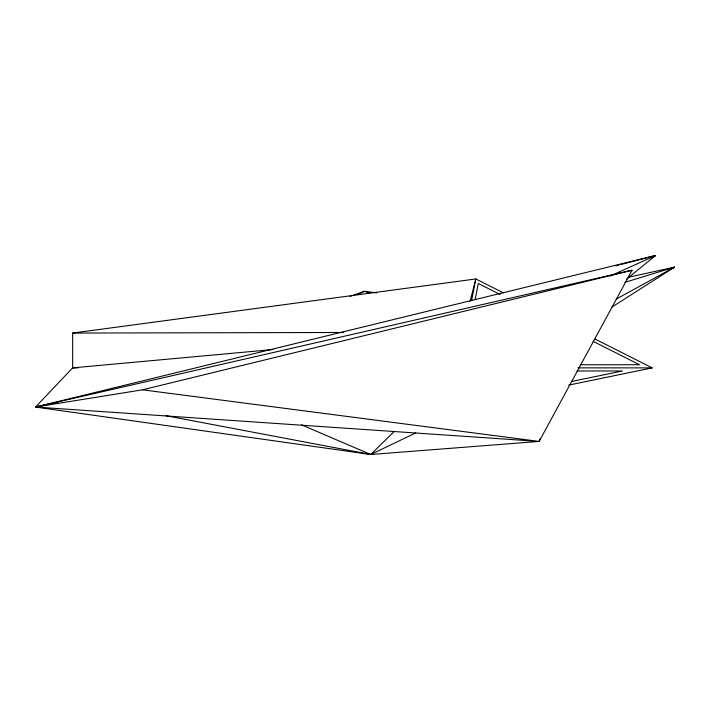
<?xml version="1.0" encoding="UTF-8"?>
<svg xmlns="http://www.w3.org/2000/svg" width="710" height="710" viewBox="0 0 710 710"><rect width="100%" height="100%" fill="white"/><g stroke="black" fill="none" stroke-linecap="round" stroke-linejoin="round"><path stroke-width="1.06" d="M471.564 300.641L475.824 278.95L503.417 292.857M475.123 299.726L478.318 283.476L500.071 294.446M470.073 301.324L475.824 278.95L72.651 333.061L72.651 368.428M273.457 349.498L72.651 367.878L35.5 407.043L370.744 454.498L539.13 441.425L540.354 438.354M539.13 441.425L632.069 270.244L35.5 407.043L539.13 441.425L142.47 389.817L35.5 407.043L37.719 407.043M394.174 431.538L370.744 454.498L165.883 415.705M626.433 279.252L655.543 255.502L35.5 407.043L42.059 406.022M651.824 257.89L655.543 255.502L621.197 264.439M612.011 307.039L674.5 267.155L629.016 277.113M616.253 299.07L674.5 267.155L624.835 282.376M415.74 432.923L370.744 454.498L301.608 424.891M670.48 269.028L674.5 267.155M610.103 276.048L655.543 255.502L650.395 257.544M357.591 294.393L364.665 291.26L376.708 292.902M350.039 296.407L364.665 291.26L369.67 293.558M615.827 265.833L619.049 264.99M142.47 389.817L632.069 270.244M58.247 402.064L35.5 407.043L40.958 406.084M571.559 381.483L622.475 370.975L577.097 370.975M568.737 385.113L652.215 367.878L595.06 339.06M72.651 333.061L343.729 332.484M580.824 364.736L639.497 364.736L593.019 341.306M72.651 367.878L78.189 367.878M577.993 367.878L652.215 367.878"/></g></svg>
